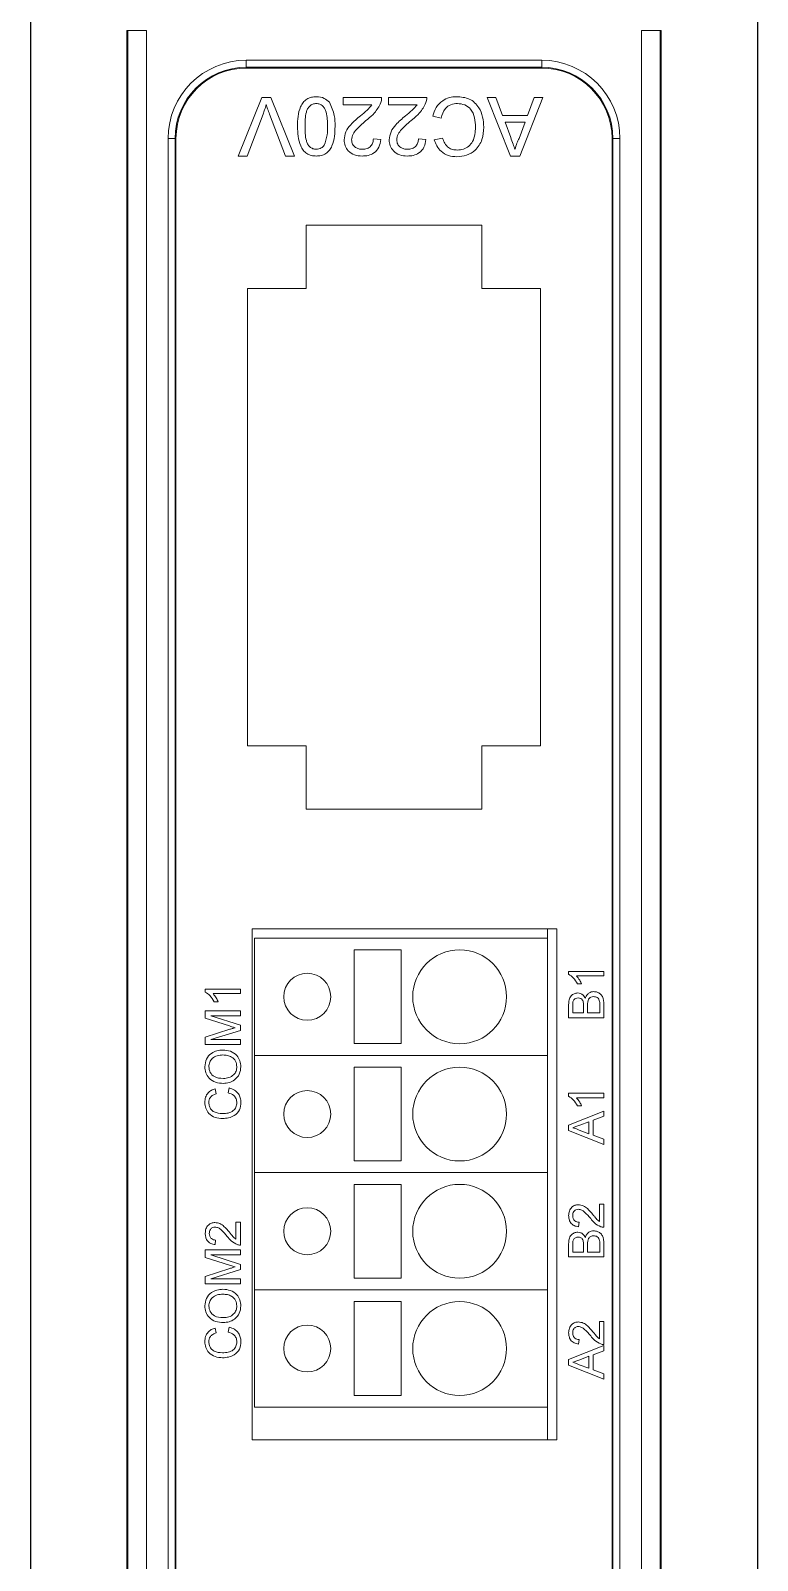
# Model space of a CAD drawing. Header units: millimetres. Extents: x 0 to 210250, y 0 to 148500.
# Drawn here: x 149559 to 151740, y 85344 to 89935 of the extents above; entities that cross this region are included whole.
import ezdxf

# ---------------------------------------------------------------- set-up
doc = ezdxf.new("R2010")
doc.units = ezdxf.units.MM
doc.header["$LTSCALE"] = 600
doc.layers.add('원격검침', color=3, linetype='CONTINUOUS')

msp = doc.modelspace()

# ---------------------------------------------------------------- linework, layer by layer
at = {"layer": '원격검침', "color": 2}
for p, q in [((149558.5, 90392.7, 0), (149558.5, 80455.5, 0)), ((151740.2, 90392.7, 0), (151740.2, 80455.5, 0))]:
    msp.add_line(p, q, dxfattribs=at)
at = {"layer": '원격검침', "color": 2, "linetype": 'Continuous', "lineweight": 15}
for p, q in [((149847, 89935.2, 0), (149847, 80913, 0)), ((149850.4, 89935.2, 0), (149847, 89935.2, 0)), ((149850.4, 80913, 0), (149850.4, 89935.2, 0)), ((149906.7, 89935.2, 0), (149850.4, 89935.2, 0)), ((149906.7, 89935.2, 0), (149906.7, 80913, 0)), ((151392, 80913, 0), (151392, 89935.2, 0)), ((151392, 89935.2, 0), (151448.3, 89935.2, 0)), ((151448.3, 89935.2, 0), (151448.3, 80913, 0)), ((151451.6, 89935.2, 0), (151448.3, 89935.2, 0)), ((151451.6, 80913, 0), (151451.6, 89935.2, 0)), ((150206, 89846.3, 0), (151092.7, 89846.3, 0)), ((150206, 89825.2, 0), (150206, 89846.3, 0)), ((151092.7, 89846.3, 0), (151092.7, 89825.2, 0)), ((151092.7, 89825.2, 0), (150206, 89825.2, 0)), ((150206, 89825.2, 0), (150206, 89822.6, 0)), ((151092.7, 89822.6, 0), (150206, 89822.6, 0)), ((151092.7, 89822.6, 0), (151092.7, 89825.2, 0)), ((150181.6, 89558.7, 0), (150252.6, 89734.6, 0)), ((150252.6, 89734.6, 0), (150279.5, 89734.6, 0)), ((150279.5, 89734.6, 0), (150350.4, 89558.7, 0)), ((150497.2, 89734.6, 0), (150612.3, 89734.6, 0)), ((150497.2, 89712.1, 0), (150497.2, 89734.6, 0)), ((150583.3, 89712.1, 0), (150497.2, 89712.1, 0)), ((150632.6, 89712.1, 0), (150632.6, 89734.6, 0)), ((150632.6, 89734.6, 0), (150747.6, 89734.6, 0)), ((150718.6, 89712.1, 0), (150632.6, 89712.1, 0)), ((150998.6, 89558.7, 0), (150928.8, 89734.6, 0)), ((150928.8, 89734.6, 0), (150955.1, 89734.6, 0)), ((150955.1, 89734.6, 0), (150975.1, 89680.5, 0)), ((151096.5, 89734.6, 0), (151026.6, 89558.7, 0)), ((151050.1, 89680.5, 0), (151070.2, 89734.6, 0)), ((151070.2, 89734.6, 0), (151096.5, 89734.6, 0)), ((150256.5, 89684.8, 0), (150208.5, 89558.7, 0)), ((150323.5, 89558.7, 0), (150275.7, 89684.8, 0)), ((150790.5, 89672.5, 0), (150765.6, 89678.3, 0)), ((150975.1, 89680.5, 0), (151050.1, 89680.5, 0)), ((150982.6, 89660.2, 0), (150999.7, 89614, 0)), ((151042.7, 89660.2, 0), (150982.6, 89660.2, 0)), ((151024.7, 89611.5, 0), (151042.7, 89660.2, 0)), ((149971.1, 81236.7, 0), (149971.1, 89611.5, 0)), ((149992.3, 89611.5, 0), (149971.1, 89611.5, 0)), ((149992.3, 89611.5, 0), (149992.3, 81236.7, 0)), ((149994.8, 89611.5, 0), (149992.3, 89611.5, 0)), ((149994.8, 89611.5, 0), (149994.8, 81236.7, 0)), ((150587.4, 89610.6, 0), (150610, 89608.3, 0)), ((150722.8, 89610.6, 0), (150745.3, 89608.3, 0)), ((150770.2, 89607.6, 0), (150795, 89612.9, 0)), ((151306.4, 89611.5, 0), (151303.8, 89611.5, 0)), ((151303.8, 81236.7, 0), (151303.8, 89611.5, 0)), ((151327.5, 89611.5, 0), (151306.4, 89611.5, 0)), ((151306.4, 81236.7, 0), (151306.4, 89611.5, 0)), ((151327.5, 89611.5, 0), (151327.5, 81236.7, 0)), ((150208.5, 89558.7, 0), (150181.6, 89558.7, 0)), ((150350.4, 89558.7, 0), (150323.5, 89558.7, 0)), ((151026.6, 89558.7, 0), (150998.6, 89558.7, 0)), ((150913.3, 89351.1, 0), (150385.4, 89351.1, 0)), ((150385.4, 89351.1, 0), (150385.4, 89161.1, 0)), ((150913.3, 89161.1, 0), (150913.3, 89351.1, 0)), ((150385.4, 89161.1, 0), (150209.5, 89161.1, 0)), ((150209.5, 89161.1, 0), (150209.5, 87788.7, 0)), ((151089.2, 89161.1, 0), (150913.3, 89161.1, 0)), ((151089.2, 87788.7, 0), (151089.2, 89161.1, 0)), ((150209.5, 87788.7, 0), (150385.4, 87788.7, 0)), ((150385.4, 87788.7, 0), (150385.4, 87598.7, 0)), ((150913.3, 87598.7, 0), (150913.3, 87788.7, 0)), ((150913.3, 87788.7, 0), (151089.2, 87788.7, 0)), ((150385.4, 87598.7, 0), (150913.3, 87598.7, 0)), ((151138.5, 87239.8, 0), (150223.6, 87239.8, 0)), ((150223.6, 87239.8, 0), (150223.6, 85705.6, 0)), ((151110.3, 87211.7, 0), (151110.3, 87239.8, 0)), ((151138.5, 85705.6, 0), (151138.5, 87239.8, 0)), ((151110.3, 87211.7, 0), (150230.6, 87211.7, 0)), ((150230.6, 87211.7, 0), (150230.6, 86859.8, 0)), ((151110.3, 86859.8, 0), (151110.3, 87211.7, 0)), ((150529.7, 86895, 0), (150529.7, 87176.5, 0)), ((150670.5, 87176.5, 0), (150529.7, 87176.5, 0)), ((150670.5, 86895, 0), (150670.5, 87176.5, 0)), ((151173.6, 87103.3, 0), (151173.6, 87112, 0)), ((151173.6, 87112, 0), (151279.2, 87112, 0)), ((151279.2, 87098.5, 0), (151196.9, 87098.5, 0)), ((151279.2, 87112, 0), (151279.2, 87098.5, 0)), ((150082.8, 87058.6, 0), (150188.4, 87058.6, 0)), ((150082.8, 87049.9, 0), (150082.8, 87058.6, 0)), ((150188.4, 87045.1, 0), (150106.1, 87045.1, 0)), ((150188.4, 87058.6, 0), (150188.4, 87045.1, 0)), ((151212.5, 87074.2, 0), (151200, 87074.2, 0)), ((150121.7, 87020.7, 0), (150109.2, 87020.7, 0)), ((151173.6, 86972.6, 0), (151173.6, 87012.2, 0)), ((151185.8, 87007.6, 0), (151185.8, 86987.5, 0)), ((151218.3, 86987.5, 0), (151218.3, 87009.3, 0)), ((151230.5, 87010.8, 0), (151230.5, 86987.5, 0)), ((151267, 86987.5, 0), (151267, 87012.5, 0)), ((151279.2, 87012.3, 0), (151279.2, 86972.6, 0)), ((150082.8, 86993.6, 0), (150188.4, 86993.6, 0)), ((150082.8, 86971.4, 0), (150082.8, 86993.6, 0)), ((150155.6, 86948.1, 0), (150082.8, 86971.4, 0)), ((150188.4, 86978.7, 0), (150099.1, 86978.7, 0)), ((150099.1, 86978.7, 0), (150188.4, 86950.6, 0)), ((150188.4, 86993.6, 0), (150188.4, 86978.7, 0)), ((151279.2, 86972.6, 0), (151173.6, 86972.6, 0)), ((151185.8, 86987.5, 0), (151218.3, 86987.5, 0)), ((151230.5, 86987.5, 0), (151267, 86987.5, 0)), ((150082.8, 86914.5, 0), (150156.9, 86938.1, 0)), ((150082.8, 86892.1, 0), (150082.8, 86914.5, 0)), ((150188.4, 86935, 0), (150099.1, 86907, 0)), ((150099.1, 86907, 0), (150188.4, 86907, 0)), ((150188.4, 86950.6, 0), (150188.4, 86935, 0)), ((150188.4, 86907, 0), (150188.4, 86892.1, 0)), ((150188.4, 86892.1, 0), (150082.8, 86892.1, 0)), ((150529.7, 86895, 0), (150670.5, 86895, 0)), ((150230.6, 86859.8, 0), (151110.3, 86859.8, 0)), ((150230.6, 86859.8, 0), (150230.6, 86507.9, 0)), ((150529.7, 86543.1, 0), (150529.7, 86824.6, 0)), ((150670.5, 86824.6, 0), (150529.7, 86824.6, 0)), ((150670.5, 86543.1, 0), (150670.5, 86824.6, 0)), ((151110.3, 86507.9, 0), (151110.3, 86859.8, 0)), ((150112.1, 86759.5, 0), (150115.3, 86744.6, 0)), ((150151.1, 86747.3, 0), (150154.6, 86762.2, 0)), ((151173.6, 86737.4, 0), (151173.6, 86746.1, 0)), ((151173.6, 86746.1, 0), (151279.2, 86746.1, 0)), ((151279.2, 86732.6, 0), (151196.9, 86732.6, 0)), ((151279.2, 86746.1, 0), (151279.2, 86732.6, 0)), ((151173.6, 86650.9, 0), (151279.2, 86692.9, 0)), ((151212.5, 86708.2, 0), (151200, 86708.2, 0)), ((151279.2, 86692.9, 0), (151279.2, 86677.1, 0)), ((151173.6, 86634.2, 0), (151173.6, 86650.9, 0)), ((151279.2, 86592.2, 0), (151173.6, 86634.2, 0)), ((151205.3, 86635.3, 0), (151234.5, 86624.5, 0)), ((151234.5, 86660.6, 0), (151206.8, 86650.3, 0)), ((151234.5, 86624.5, 0), (151234.5, 86660.6, 0)), ((151279.2, 86677.1, 0), (151246.7, 86665.1, 0)), ((151246.7, 86665.1, 0), (151246.7, 86620.1, 0)), ((151246.7, 86620.1, 0), (151279.2, 86608, 0)), ((151279.2, 86608, 0), (151279.2, 86592.2, 0)), ((150529.7, 86543.1, 0), (150670.5, 86543.1, 0)), ((150230.6, 86507.9, 0), (151110.3, 86507.9, 0)), ((150230.6, 86507.9, 0), (150230.6, 86156, 0)), ((151110.3, 86156, 0), (151110.3, 86507.9, 0)), ((150529.7, 86191.2, 0), (150529.7, 86472.7, 0)), ((150670.5, 86472.7, 0), (150529.7, 86472.7, 0)), ((150670.5, 86191.2, 0), (150670.5, 86472.7, 0)), ((151265.7, 86413.2, 0), (151279.2, 86413.2, 0)), ((151265.7, 86361.5, 0), (151265.7, 86413.2, 0)), ((151279.2, 86413.2, 0), (151279.2, 86344.1, 0)), ((150174.8, 86308.1, 0), (150174.8, 86359.7, 0)), ((150174.8, 86359.7, 0), (150188.4, 86359.7, 0)), ((150188.4, 86359.7, 0), (150188.4, 86290.7, 0)), ((151204.8, 86359, 0), (151203.4, 86345.5, 0)), ((150082.8, 86253.6, 0), (150082.8, 86275.8, 0)), ((150082.8, 86275.8, 0), (150188.4, 86275.8, 0)), ((150113.9, 86305.6, 0), (150112.6, 86292, 0)), ((150188.4, 86275.8, 0), (150188.4, 86260.9, 0)), ((151173.6, 86254.8, 0), (151173.6, 86294.3, 0)), ((151185.8, 86289.8, 0), (151185.8, 86269.7, 0)), ((151185.8, 86269.7, 0), (151218.3, 86269.7, 0)), ((151218.3, 86269.7, 0), (151218.3, 86291.5, 0)), ((151230.5, 86293, 0), (151230.5, 86269.7, 0)), ((151230.5, 86269.7, 0), (151267, 86269.7, 0)), ((151267, 86269.7, 0), (151267, 86294.7, 0)), ((151279.2, 86294.4, 0), (151279.2, 86254.8, 0)), ((150155.6, 86230.2, 0), (150082.8, 86253.6, 0)), ((150082.8, 86196.7, 0), (150156.9, 86220.3, 0)), ((150099.1, 86260.9, 0), (150188.4, 86232.7, 0)), ((150188.4, 86260.9, 0), (150099.1, 86260.9, 0)), ((150188.4, 86232.7, 0), (150188.4, 86217.2, 0)), ((151279.2, 86254.8, 0), (151173.6, 86254.8, 0)), ((150082.8, 86174.3, 0), (150082.8, 86196.7, 0)), ((150188.4, 86174.3, 0), (150082.8, 86174.3, 0)), ((150188.4, 86217.2, 0), (150099.1, 86189.2, 0)), ((150099.1, 86189.2, 0), (150188.4, 86189.2, 0)), ((150188.4, 86189.2, 0), (150188.4, 86174.3, 0)), ((150529.7, 86191.2, 0), (150670.5, 86191.2, 0)), ((150230.6, 86156, 0), (151110.3, 86156, 0)), ((150230.6, 86156, 0), (150230.6, 85804.1, 0)), ((151110.3, 85804.1, 0), (151110.3, 86156, 0)), ((150529.7, 85839.3, 0), (150529.7, 86120.8, 0)), ((150670.5, 86120.8, 0), (150529.7, 86120.8, 0)), ((150670.5, 85839.3, 0), (150670.5, 86120.8, 0)), ((150112.1, 86041.6, 0), (150115.3, 86026.8, 0)), ((150151.1, 86029.5, 0), (150154.6, 86044.4, 0)), ((151265.7, 86061.3, 0), (151279.2, 86061.3, 0)), ((151265.7, 86009.6, 0), (151265.7, 86061.3, 0)), ((151279.2, 86061.3, 0), (151279.2, 85992.2, 0)), ((151173.6, 85947.2, 0), (151279.2, 85989.1, 0)), ((151204.8, 86007.1, 0), (151203.4, 85993.6, 0)), ((151279.2, 85989.1, 0), (151279.2, 85973.3, 0)), ((151173.6, 85930.4, 0), (151173.6, 85947.2, 0)), ((151234.5, 85956.8, 0), (151206.8, 85946.6, 0)), ((151234.5, 85920.8, 0), (151234.5, 85956.8, 0)), ((151279.2, 85973.3, 0), (151246.7, 85961.3, 0)), ((151246.7, 85961.3, 0), (151246.7, 85916.3, 0)), ((151279.2, 85888.5, 0), (151173.6, 85930.4, 0)), ((151205.3, 85931.6, 0), (151234.5, 85920.8, 0)), ((151246.7, 85916.3, 0), (151279.2, 85904.3, 0)), ((151279.2, 85904.3, 0), (151279.2, 85888.5, 0)), ((150529.7, 85839.3, 0), (150670.5, 85839.3, 0)), ((150230.6, 85804.1, 0), (151110.3, 85804.1, 0)), ((151110.3, 85705.6, 0), (151110.3, 85804.1, 0)), ((150223.6, 85705.6, 0), (151138.5, 85705.6, 0))]:
    msp.add_line(p, q, dxfattribs=at)
for centre, radius in [((150846.4, 87035.7, 0), 140.8), ((150388.9, 87035.7, 0), 70.4), ((150846.4, 86683.8, 0), 140.8), ((150388.9, 86683.8, 0), 70.4), ((150846.4, 86332, 0), 140.8), ((150388.9, 86332, 0), 70.4), ((150846.4, 85980.1, 0), 140.8), ((150388.9, 85980.1, 0), 70.4)]:
    msp.add_circle(centre, radius, dxfattribs=at)
for centre, radius, start, end in [((150206, 89611.5, 0), 234.8, 90, 180), ((151092.7, 89611.5, 0), 234.8, 0, 90), ((150206, 89611.5, 0), 213.7, 90, 180), ((150206, 89611.5, 0), 211.1, 90, 180), ((151092.7, 89611.5, 0), 213.7, 0, 90), ((151092.7, 89611.5, 0), 211.1, 0, 90)]:
    msp.add_arc(centre, radius, start, end, dxfattribs=at)
for points, knots in [([(150266, 89713.2, 0), (150264.4, 89707.9, 0), (150261.5, 89698.3, 0), (150258, 89688.9, 0), (150256.5, 89684.8, 0)], [0, 0, 0, 0, 0.559976, 1, 1, 1, 1]), ([(150275.7, 89684.8, 0), (150273.7, 89690.1, 0), (150270.2, 89699.4, 0), (150267.3, 89709, 0), (150266, 89713.2, 0)], [0, 0, 0, 0, 0.560007, 1, 1, 1, 1]), ([(150359.6, 89647.9, 0), (150359.9, 89657.8, 0), (150360.4, 89677.7, 0), (150366.1, 89702.3, 0), (150376.1, 89719.7, 0), (150387.1, 89730.1, 0), (150401.1, 89736, 0), (150411, 89736.6, 0), (150416, 89736.9, 0)], [0, 0, 0, 0, 0.2504923, 0.5003426, 0.6253851, 0.7501712, 0.8749721, 1, 1, 1, 1]), ([(150416, 89716.6, 0), (150412.4, 89716.2, 0), (150405.3, 89715.4, 0), (150396.3, 89709.1, 0), (150389.5, 89700.7, 0), (150382.6, 89680.1, 0), (150382.4, 89662.2, 0), (150382.2, 89647.8, 0)], [0, 0, 0, 0, 0.124656, 0.249421, 0.374388, 0.499592, 1, 1, 1, 1]), ([(150416, 89736.9, 0), (150424.5, 89736.2, 0), (150439.6, 89734.9, 0), (150450.5, 89724.5, 0), (150455.3, 89720, 0)], [0, 0, 0, 0, 0.559713, 1, 1, 1, 1]), ([(150449.8, 89647.8, 0), (150449.7, 89662.2, 0), (150449.4, 89680.1, 0), (150442.6, 89700.7, 0), (150435.7, 89709.1, 0), (150426.8, 89715.5, 0), (150419.6, 89716.2, 0), (150416, 89716.6, 0)], [0, 0, 0, 0, 0.500363, 0.62557, 0.750536, 0.875304, 1, 1, 1, 1]), ([(150455.3, 89720, 0), (150461.3, 89707.2, 0), (150472.1, 89684.2, 0), (150472.3, 89659, 0), (150472.4, 89647.9, 0)], [0, 0, 0, 0, 0.557975, 1, 1, 1, 1]), ([(150548.3, 89679.5, 0), (150555.4, 89685, 0), (150568, 89694.8, 0), (150578.6, 89706.8, 0), (150583.3, 89712.1, 0)], [0, 0, 0, 0, 0.5606084, 1, 1, 1, 1]), ([(150609.9, 89719, 0), (150604.3, 89708.1, 0), (150594.1, 89688.5, 0), (150576.9, 89674.9, 0), (150569.3, 89668.8, 0)], [0, 0, 0, 0, 0.558391, 1, 1, 1, 1]), ([(150612.3, 89734.6, 0), (150612.2, 89731.7, 0), (150612.1, 89726.3, 0), (150610.6, 89721.2, 0), (150609.9, 89719, 0)], [0, 0, 0, 0, 0.559967, 1, 1, 1, 1]), ([(150683.6, 89679.5, 0), (150690.7, 89685, 0), (150703.3, 89694.8, 0), (150714, 89706.8, 0), (150718.6, 89712.1, 0)], [0, 0, 0, 0, 0.5606084, 1, 1, 1, 1]), ([(150745.2, 89719, 0), (150739.6, 89708.1, 0), (150729.5, 89688.5, 0), (150712.3, 89674.9, 0), (150704.7, 89668.8, 0)], [0, 0, 0, 0, 0.55839, 1, 1, 1, 1]), ([(150747.6, 89734.6, 0), (150747.5, 89731.7, 0), (150747.4, 89726.3, 0), (150745.9, 89721.2, 0), (150745.2, 89719, 0)], [0, 0, 0, 0, 0.559966, 1, 1, 1, 1]), ([(150765.6, 89678.3, 0), (150768.6, 89687.3, 0), (150774.4, 89705.3, 0), (150793, 89725, 0), (150815.2, 89735.4, 0), (150830.1, 89736.4, 0), (150837.5, 89736.9, 0)], [0, 0, 0, 0, 0.280253, 0.559547, 0.779589, 1, 1, 1, 1]), ([(150839.8, 89716.6, 0), (150833, 89715.9, 0), (150819.5, 89714.6, 0), (150799, 89699.7, 0), (150793.7, 89682.8, 0), (150790.5, 89672.5, 0)], [0, 0, 0, 0, 0.28075, 0.560901, 1, 1, 1, 1]), ([(150837.5, 89736.9, 0), (150850.7, 89735.9, 0), (150876.9, 89734, 0), (150904.7, 89707.3, 0), (150916.9, 89675.9, 0), (150918.3, 89655.6, 0), (150919, 89645.4, 0)], [0, 0, 0, 0, 0.279955, 0.558087, 0.778911, 1, 1, 1, 1]), ([(150894.2, 89645.3, 0), (150893.7, 89654.7, 0), (150892.8, 89673.6, 0), (150882.5, 89698.8, 0), (150862.1, 89714, 0), (150847.2, 89715.7, 0), (150839.8, 89716.6, 0)], [0, 0, 0, 0, 0.281222, 0.560711, 0.780135, 1, 1, 1, 1]), ([(150499.5, 89607.3, 0), (150500.7, 89615.7, 0), (150503, 89632.5, 0), (150521.9, 89656.9, 0), (150538.3, 89670.9, 0), (150548.3, 89679.5, 0)], [0, 0, 0, 0, 0.278693, 0.558818, 1, 1, 1, 1]), ([(150569.3, 89668.8, 0), (150558.1, 89659.2, 0), (150542.4, 89645.8, 0), (150525.1, 89624.9, 0), (150523.1, 89613.3, 0), (150522, 89607.5, 0)], [0, 0, 0, 0, 0.561314, 0.781387, 1, 1, 1, 1]), ([(150634.8, 89607.3, 0), (150636, 89615.7, 0), (150638.4, 89632.5, 0), (150657.3, 89656.9, 0), (150673.6, 89670.9, 0), (150683.6, 89679.5, 0)], [0, 0, 0, 0, 0.278693, 0.558818, 1, 1, 1, 1]), ([(150704.7, 89668.8, 0), (150693.4, 89659.2, 0), (150677.8, 89645.8, 0), (150660.5, 89624.9, 0), (150658.4, 89613.3, 0), (150657.4, 89607.5, 0)], [0, 0, 0, 0, 0.561314, 0.781387, 1, 1, 1, 1]), ([(150416, 89558.7, 0), (150411, 89559, 0), (150401.1, 89559.7, 0), (150387.1, 89565.7, 0), (150375.9, 89575.9, 0), (150361.9, 89602.6, 0), (150360.6, 89627.8, 0), (150359.6, 89647.9, 0)], [0, 0, 0, 0, 0.125384, 0.250644, 0.375695, 0.501102, 1, 1, 1, 1]), ([(150382.2, 89647.8, 0), (150382.3, 89633.4, 0), (150382.5, 89615.4, 0), (150389.6, 89594.8, 0), (150396.4, 89586.3, 0), (150405.5, 89580, 0), (150412.7, 89579.3, 0), (150416.3, 89579, 0)], [0, 0, 0, 0, 0.50038, 0.62556, 0.750528, 0.875236, 1, 1, 1, 1]), ([(150472.4, 89647.9, 0), (150472.1, 89637.9, 0), (150471.6, 89618.1, 0), (150465.9, 89593.4, 0), (150456, 89576, 0), (150445, 89565.6, 0), (150431, 89559.6, 0), (150421, 89559, 0), (150416, 89558.7, 0)], [0, 0, 0, 0, 0.250504, 0.500389, 0.625435, 0.750202, 0.874977, 1, 1, 1, 1]), ([(150439.7, 89591.1, 0), (150443.3, 89601.3, 0), (150449.9, 89619.7, 0), (150449.9, 89639.2, 0), (150449.8, 89647.8, 0)], [0, 0, 0, 0, 0.558055, 1, 1, 1, 1]), ([(150919, 89645.4, 0), (150918.1, 89632.7, 0), (150916.2, 89607.4, 0), (150896.6, 89576.3, 0), (150867.8, 89559.2, 0), (150847.9, 89557.4, 0), (150838, 89556.5, 0)], [0, 0, 0, 0, 0.280502, 0.55955, 0.779612, 1, 1, 1, 1]), ([(150839.2, 89576.8, 0), (150845.4, 89577.2, 0), (150857.8, 89578, 0), (150874.4, 89587.5, 0), (150886.8, 89603.2, 0), (150892.9, 89623.5, 0), (150893.8, 89638, 0), (150894.2, 89645.3, 0)], [0, 0, 0, 0, 0.186709, 0.372923, 0.559273, 0.779439, 1, 1, 1, 1]), ([(150416.3, 89579, 0), (150418.8, 89579.2, 0), (150423.9, 89579.5, 0), (150432.5, 89583.2, 0), (150437, 89588.1, 0), (150439.7, 89591.1, 0)], [0, 0, 0, 0, 0.28045, 0.560681, 1, 1, 1, 1]), ([(150553.6, 89558.7, 0), (150545.9, 89559.2, 0), (150530.6, 89560.3, 0), (150512.3, 89572.5, 0), (150501.1, 89589.2, 0), (150500, 89601.3, 0), (150499.5, 89607.3, 0)], [0, 0, 0, 0, 0.280501, 0.559675, 0.779751, 1, 1, 1, 1]), ([(150522, 89607.5, 0), (150522.6, 89603, 0), (150523.8, 89594, 0), (150533, 89584.6, 0), (150543.5, 89579.6, 0), (150550.6, 89579.2, 0), (150554.1, 89579, 0)], [0, 0, 0, 0, 0.279082, 0.558605, 0.779054, 1, 1, 1, 1]), ([(150610, 89608.3, 0), (150608.7, 89600.5, 0), (150606.1, 89585, 0), (150591, 89567.7, 0), (150572.1, 89559.7, 0), (150559.8, 89559, 0), (150553.6, 89558.7, 0)], [0, 0, 0, 0, 0.280218, 0.558912, 0.779155, 1, 1, 1, 1]), ([(150554.1, 89579, 0), (150559, 89579.4, 0), (150568.7, 89580.1, 0), (150580.4, 89588, 0), (150586.6, 89599.1, 0), (150587.2, 89606.8, 0), (150587.4, 89610.6, 0)], [0, 0, 0, 0, 0.28035, 0.559495, 0.77941, 1, 1, 1, 1]), ([(150688.9, 89558.7, 0), (150681.3, 89559.2, 0), (150666, 89560.3, 0), (150647.6, 89572.5, 0), (150636.5, 89589.2, 0), (150635.4, 89601.3, 0), (150634.8, 89607.3, 0)], [0, 0, 0, 0, 0.280501, 0.559675, 0.779751, 1, 1, 1, 1]), ([(150657.4, 89607.5, 0), (150658, 89603, 0), (150659.2, 89594, 0), (150668.3, 89584.6, 0), (150678.8, 89579.6, 0), (150685.9, 89579.2, 0), (150689.4, 89579, 0)], [0, 0, 0, 0, 0.279082, 0.558605, 0.779054, 1, 1, 1, 1]), ([(150745.3, 89608.3, 0), (150744, 89600.5, 0), (150741.4, 89585, 0), (150726.3, 89567.7, 0), (150707.4, 89559.7, 0), (150695.1, 89559, 0), (150688.9, 89558.7, 0)], [0, 0, 0, 0, 0.280218, 0.558912, 0.779155, 1, 1, 1, 1]), ([(150689.4, 89579, 0), (150694.3, 89579.4, 0), (150704, 89580.1, 0), (150715.7, 89588, 0), (150721.9, 89599.1, 0), (150722.5, 89606.8, 0), (150722.8, 89610.6, 0)], [0, 0, 0, 0, 0.28035, 0.559495, 0.77941, 1, 1, 1, 1]), ([(150838, 89556.5, 0), (150829.3, 89557.1, 0), (150812.1, 89558.4, 0), (150791, 89571.1, 0), (150776.8, 89588.4, 0), (150772.4, 89601.2, 0), (150770.2, 89607.6, 0)], [0, 0, 0, 0, 0.280057, 0.559397, 0.779555, 1, 1, 1, 1]), ([(150795, 89612.9, 0), (150796.9, 89607.4, 0), (150800.8, 89596.5, 0), (150811.7, 89584, 0), (150825.5, 89577.6, 0), (150834.6, 89577, 0), (150839.2, 89576.8, 0)], [0, 0, 0, 0, 0.2805683, 0.5596975, 0.7796341, 1, 1, 1, 1]), ([(150999.7, 89614, 0), (151002.1, 89607.4, 0), (151006.4, 89595.8, 0), (151010.7, 89584.1, 0), (151012.6, 89579, 0)], [0, 0, 0, 0, 0.560004, 1, 1, 1, 1]), ([(151012.6, 89579, 0), (151014.3, 89585.3, 0), (151017.3, 89596.5, 0), (151022.4, 89606.9, 0), (151024.7, 89611.5, 0)], [0, 0, 0, 0, 0.55992, 1, 1, 1, 1]), ([(151200, 87074.2, 0), (151196.3, 87080.7, 0), (151189.7, 87092.5, 0), (151178.5, 87100, 0), (151173.6, 87103.3, 0)], [0, 0, 0, 0, 0.560437, 1, 1, 1, 1]), ([(151196.9, 87098.5, 0), (151200.4, 87094.3, 0), (151206.7, 87086.9, 0), (151210.7, 87078, 0), (151212.5, 87074.2, 0)], [0, 0, 0, 0, 0.559702, 1, 1, 1, 1]), ([(150109.2, 87020.7, 0), (150105.5, 87027.3, 0), (150098.8, 87039, 0), (150087.7, 87046.6, 0), (150082.8, 87049.9, 0)], [0, 0, 0, 0, 0.560438, 1, 1, 1, 1]), ([(150106.1, 87045.1, 0), (150109.6, 87040.9, 0), (150115.8, 87033.4, 0), (150119.9, 87024.6, 0), (150121.7, 87020.7, 0)], [0, 0, 0, 0, 0.559686, 1, 1, 1, 1]), ([(151173.6, 87012.2, 0), (151173.8, 87016.9, 0), (151174.1, 87026.2, 0), (151179.9, 87038.4, 0), (151190, 87045.6, 0), (151197.4, 87046.6, 0), (151201, 87047.1, 0)], [0, 0, 0, 0, 0.281193, 0.560024, 0.780067, 1, 1, 1, 1]), ([(151201, 87047.1, 0), (151203.7, 87046.8, 0), (151209.2, 87046.2, 0), (151217.9, 87041.1, 0), (151221.5, 87035, 0), (151223.7, 87031.2, 0)], [0, 0, 0, 0, 0.28031, 0.560784, 1, 1, 1, 1]), ([(151223.7, 87031.2, 0), (151224.8, 87034.3, 0), (151227.1, 87040.4, 0), (151233.7, 87047, 0), (151241.3, 87050.6, 0), (151246.4, 87051, 0), (151249, 87051.1, 0)], [0, 0, 0, 0, 0.280204, 0.559643, 0.779724, 1, 1, 1, 1]), ([(151249, 87051.1, 0), (151252.4, 87050.8, 0), (151259.4, 87050.1, 0), (151268.8, 87045, 0), (151278.4, 87032.7, 0), (151278.9, 87020.7, 0), (151279.2, 87012.3, 0)], [0, 0, 0, 0, 0.1871443, 0.3743193, 0.5607894, 1, 1, 1, 1]), ([(151202.3, 87032.2, 0), (151199.4, 87031.9, 0), (151195.1, 87031.4, 0), (151190.3, 87028.2, 0), (151185.3, 87021, 0), (151185.6, 87013.6, 0), (151185.8, 87007.6, 0)], [0, 0, 0, 0, 0.249603, 0.375026, 0.500273, 1, 1, 1, 1]), ([(151217.1, 87022, 0), (151216.4, 87023.7, 0), (151215, 87027, 0), (151209.9, 87031.5, 0), (151205.2, 87031.9, 0), (151202.3, 87032.2, 0)], [0, 0, 0, 0, 0.280907, 0.561011, 1, 1, 1, 1]), ([(151218.3, 87009.3, 0), (151218.3, 87011.7, 0), (151218.3, 87016, 0), (151217.4, 87020.1, 0), (151217.1, 87022, 0)], [0, 0, 0, 0, 0.5603787, 1, 1, 1, 1]), ([(151248.8, 87036.3, 0), (151245.7, 87035.9, 0), (151241.2, 87035.4, 0), (151236.2, 87032, 0), (151230.6, 87024.8, 0), (151230.5, 87017, 0), (151230.5, 87010.8, 0)], [0, 0, 0, 0, 0.249858, 0.375507, 0.501168, 1, 1, 1, 1]), ([(151266.5, 87021.5, 0), (151266, 87023.9, 0), (151264.8, 87028.5, 0), (151260, 87033.4, 0), (151254.3, 87035.9, 0), (151250.6, 87036.1, 0), (151248.8, 87036.3, 0)], [0, 0, 0, 0, 0.2803106, 0.5590749, 0.7793939, 1, 1, 1, 1]), ([(151267, 87012.5, 0), (151267, 87014.2, 0), (151267, 87017.2, 0), (151266.7, 87020.2, 0), (151266.5, 87021.5, 0)], [0, 0, 0, 0, 0.560087, 1, 1, 1, 1]), ([(150172.4, 86942.9, 0), (150169.3, 86943.8, 0), (150163.7, 86945.5, 0), (150158.1, 86947.3, 0), (150155.6, 86948.1, 0)], [0, 0, 0, 0, 0.56, 1, 1, 1, 1]), ([(150156.9, 86938.1, 0), (150159.8, 86939, 0), (150164.9, 86940.6, 0), (150170.1, 86942.2, 0), (150172.4, 86942.9, 0)], [0, 0, 0, 0, 0.560007, 1, 1, 1, 1]), ([(150081.5, 86825.9, 0), (150082.4, 86833.6, 0), (150084.2, 86849.2, 0), (150099.1, 86866.3, 0), (150117.5, 86874.7, 0), (150129.7, 86875.5, 0), (150135.8, 86875.9, 0)], [0, 0, 0, 0, 0.279616, 0.558573, 0.779079, 1, 1, 1, 1]), ([(150135.7, 86861, 0), (150129.9, 86860.6, 0), (150118.4, 86859.9, 0), (150103.9, 86852, 0), (150095, 86839.5, 0), (150094.1, 86830.5, 0), (150093.6, 86826, 0)], [0, 0, 0, 0, 0.280786, 0.560096, 0.779952, 1, 1, 1, 1]), ([(150177.5, 86825.7, 0), (150176.8, 86831.5, 0), (150175.3, 86843.1, 0), (150163.3, 86855.1, 0), (150149.3, 86860.4, 0), (150140.2, 86860.8, 0), (150135.7, 86861, 0)], [0, 0, 0, 0, 0.279098, 0.558173, 0.778811, 1, 1, 1, 1]), ([(150135.8, 86875.9, 0), (150143.5, 86875.2, 0), (150158.9, 86873.9, 0), (150177.7, 86861.6, 0), (150187.9, 86844, 0), (150189.1, 86831.9, 0), (150189.7, 86825.8, 0)], [0, 0, 0, 0, 0.280356, 0.559506, 0.779635, 1, 1, 1, 1]), ([(150137, 86775.7, 0), (150129.1, 86776.2, 0), (150113.3, 86777.3, 0), (150094.1, 86789.6, 0), (150083, 86807.2, 0), (150082, 86819.6, 0), (150081.5, 86825.9, 0)], [0, 0, 0, 0, 0.2805818, 0.5596097, 0.7795813, 1, 1, 1, 1]), ([(150093.6, 86826, 0), (150094.4, 86820, 0), (150096, 86808.2, 0), (150112, 86791.9, 0), (150127.6, 86791.1, 0), (150137.2, 86790.6, 0)], [0, 0, 0, 0, 0.2801589, 0.5596742, 1, 1, 1, 1]), ([(150189.7, 86825.8, 0), (150188.8, 86818.2, 0), (150187.1, 86802.9, 0), (150172.7, 86786.1, 0), (150154.9, 86777.3, 0), (150143, 86776.2, 0), (150137, 86775.7, 0)], [0, 0, 0, 0, 0.279581, 0.558771, 0.779299, 1, 1, 1, 1]), ([(150137.2, 86790.6, 0), (150142.8, 86791, 0), (150154.1, 86791.7, 0), (150167.8, 86800.2, 0), (150176.3, 86812.4, 0), (150177.1, 86821.3, 0), (150177.5, 86825.7, 0)], [0, 0, 0, 0, 0.280643, 0.559884, 0.779856, 1, 1, 1, 1]), ([(150081.5, 86718.8, 0), (150081.8, 86724, 0), (150082.6, 86734.3, 0), (150090.2, 86747, 0), (150100.6, 86755.5, 0), (150108.3, 86758.1, 0), (150112.1, 86759.5, 0)], [0, 0, 0, 0, 0.280065, 0.559377, 0.779558, 1, 1, 1, 1]), ([(150115.3, 86744.6, 0), (150112, 86743.4, 0), (150105.5, 86741.1, 0), (150098, 86734.6, 0), (150094.1, 86726.3, 0), (150093.8, 86720.8, 0), (150093.6, 86718.1, 0)], [0, 0, 0, 0, 0.280571, 0.559689, 0.779631, 1, 1, 1, 1]), ([(150177.5, 86717.7, 0), (150177.2, 86721.8, 0), (150176.4, 86729.9, 0), (150167.4, 86742.2, 0), (150157.3, 86745.4, 0), (150151.1, 86747.3, 0)], [0, 0, 0, 0, 0.280748, 0.560902, 1, 1, 1, 1]), ([(150154.6, 86762.2, 0), (150160, 86760.4, 0), (150170.8, 86757, 0), (150182.5, 86745.8, 0), (150188.9, 86732.4, 0), (150189.4, 86723.5, 0), (150189.7, 86719.1, 0)], [0, 0, 0, 0, 0.280262, 0.559549, 0.779587, 1, 1, 1, 1]), ([(151200, 86708.2, 0), (151196.3, 86714.8, 0), (151189.7, 86726.5, 0), (151178.5, 86734.1, 0), (151173.6, 86737.4, 0)], [0, 0, 0, 0, 0.560437, 1, 1, 1, 1]), ([(151196.9, 86732.6, 0), (151200.4, 86728.4, 0), (151206.7, 86720.9, 0), (151210.7, 86712.1, 0), (151212.5, 86708.2, 0)], [0, 0, 0, 0, 0.559702, 1, 1, 1, 1]), ([(150134.8, 86670.2, 0), (150127.2, 86670.7, 0), (150112, 86671.9, 0), (150093.4, 86683.6, 0), (150083.1, 86700.9, 0), (150082, 86712.8, 0), (150081.5, 86718.8, 0)], [0, 0, 0, 0, 0.280512, 0.55956, 0.779617, 1, 1, 1, 1]), ([(150093.6, 86718.1, 0), (150093.9, 86714.4, 0), (150094.4, 86706.9, 0), (150100.1, 86696.9, 0), (150113.1, 86686.7, 0), (150125.8, 86685.7, 0), (150134.7, 86685.1, 0)], [0, 0, 0, 0, 0.187198, 0.373881, 0.560756, 1, 1, 1, 1]), ([(150134.7, 86685.1, 0), (150140.4, 86685.3, 0), (150151.7, 86685.9, 0), (150166.9, 86692.1, 0), (150176, 86704.3, 0), (150177, 86713.2, 0), (150177.5, 86717.7, 0)], [0, 0, 0, 0, 0.28122, 0.560715, 0.780139, 1, 1, 1, 1]), ([(150189.7, 86719.1, 0), (150189.1, 86711.2, 0), (150188, 86695.4, 0), (150172, 86678.7, 0), (150153.1, 86671.5, 0), (150140.9, 86670.6, 0), (150134.8, 86670.2, 0)], [0, 0, 0, 0, 0.279943, 0.558083, 0.77891, 1, 1, 1, 1]), ([(151206.8, 86650.3, 0), (151202.9, 86648.9, 0), (151195.9, 86646.3, 0), (151188.9, 86643.7, 0), (151185.8, 86642.6, 0)], [0, 0, 0, 0, 0.560002, 1, 1, 1, 1]), ([(151185.8, 86642.6, 0), (151189.6, 86641.6, 0), (151196.3, 86639.8, 0), (151202.6, 86636.7, 0), (151205.3, 86635.3, 0)], [0, 0, 0, 0, 0.559911, 1, 1, 1, 1]), ([(151173.6, 86379.3, 0), (151174, 86383.9, 0), (151174.6, 86393.1, 0), (151181.9, 86404.1, 0), (151192, 86410.8, 0), (151199.2, 86411.5, 0), (151202.8, 86411.8, 0)], [0, 0, 0, 0, 0.280513, 0.559696, 0.779763, 1, 1, 1, 1]), ([(151202.8, 86411.8, 0), (151207.8, 86411.1, 0), (151217.9, 86409.7, 0), (151232.5, 86398.3, 0), (151241, 86388.5, 0), (151246.1, 86382.5, 0)], [0, 0, 0, 0, 0.278709, 0.558817, 1, 1, 1, 1]), ([(150082.8, 86325.9, 0), (150083.1, 86330.5, 0), (150083.8, 86339.7, 0), (150091.1, 86350.7, 0), (150101.1, 86357.3, 0), (150108.3, 86358, 0), (150111.9, 86358.3, 0)], [0, 0, 0, 0, 0.280509, 0.559693, 0.77976, 1, 1, 1, 1]), ([(150111.9, 86358.3, 0), (150117, 86357.6, 0), (150127.1, 86356.2, 0), (150141.7, 86344.9, 0), (150150.1, 86335, 0), (150155.3, 86329.1, 0)], [0, 0, 0, 0, 0.278708, 0.558816, 1, 1, 1, 1]), ([(151203.4, 86345.5, 0), (151198.7, 86346.3, 0), (151189.4, 86347.8, 0), (151179, 86356.9, 0), (151174.3, 86368.2, 0), (151173.8, 86375.6, 0), (151173.6, 86379.3, 0)], [0, 0, 0, 0, 0.280241, 0.558888, 0.779142, 1, 1, 1, 1]), ([(151202.9, 86398.3, 0), (151200.2, 86397.9, 0), (151194.8, 86397.2, 0), (151189.1, 86391.7, 0), (151186.2, 86385.4, 0), (151186, 86381.1, 0), (151185.8, 86379, 0)], [0, 0, 0, 0, 0.2790671, 0.5585813, 0.7790615, 1, 1, 1, 1]), ([(151185.8, 86379, 0), (151186, 86376.1, 0), (151186.5, 86370.3, 0), (151191.2, 86363.2, 0), (151197.9, 86359.5, 0), (151202.5, 86359.2, 0), (151204.8, 86359, 0)], [0, 0, 0, 0, 0.280372, 0.559468, 0.779395, 1, 1, 1, 1]), ([(151239.7, 86369.9, 0), (151234, 86376.6, 0), (151225.9, 86386, 0), (151213.4, 86396.4, 0), (151206.4, 86397.6, 0), (151202.9, 86398.3, 0)], [0, 0, 0, 0, 0.561301, 0.781371, 1, 1, 1, 1]), ([(151269.8, 86345.5, 0), (151263.3, 86348.9, 0), (151251.5, 86355, 0), (151243.3, 86365.3, 0), (151239.7, 86369.9, 0)], [0, 0, 0, 0, 0.558402, 1, 1, 1, 1]), ([(151246.1, 86382.5, 0), (151248.2, 86380, 0), (151251.6, 86375.8, 0), (151256.4, 86370.1, 0), (151260.6, 86365.4, 0), (151264, 86362.8, 0), (151265.7, 86361.5, 0)], [0, 0, 0, 0, 0.340048, 0.560065, 0.780088, 1, 1, 1, 1]), ([(150112.6, 86292, 0), (150107.9, 86292.8, 0), (150098.6, 86294.4, 0), (150088.2, 86303.4, 0), (150083.4, 86314.8, 0), (150083, 86322.2, 0), (150082.8, 86325.9, 0)], [0, 0, 0, 0, 0.28024, 0.558884, 0.779138, 1, 1, 1, 1]), ([(150112.1, 86344.8, 0), (150109.4, 86344.4, 0), (150104, 86343.7, 0), (150098.3, 86338.3, 0), (150095.4, 86331.9, 0), (150095.1, 86327.7, 0), (150095, 86325.6, 0)], [0, 0, 0, 0, 0.279063, 0.558584, 0.779063, 1, 1, 1, 1]), ([(150095, 86325.6, 0), (150095.2, 86322.6, 0), (150095.7, 86316.8, 0), (150100.4, 86309.8, 0), (150107.1, 86306.1, 0), (150111.6, 86305.7, 0), (150113.9, 86305.6, 0)], [0, 0, 0, 0, 0.2803653, 0.5594616, 0.7793897, 1, 1, 1, 1]), ([(150148.9, 86316.4, 0), (150143.1, 86323.2, 0), (150135.1, 86332.6, 0), (150122.5, 86343, 0), (150115.6, 86344.2, 0), (150112.1, 86344.8, 0)], [0, 0, 0, 0, 0.561303, 0.781373, 1, 1, 1, 1]), ([(150179, 86292.1, 0), (150172.4, 86295.5, 0), (150160.7, 86301.5, 0), (150152.5, 86311.9, 0), (150148.9, 86316.4, 0)], [0, 0, 0, 0, 0.558407, 1, 1, 1, 1]), ([(150155.3, 86329.1, 0), (150157.3, 86326.5, 0), (150160.7, 86322.4, 0), (150165.6, 86316.7, 0), (150169.8, 86311.9, 0), (150173.2, 86309.3, 0), (150174.8, 86308.1, 0)], [0, 0, 0, 0, 0.3400404, 0.5600579, 0.7800893, 1, 1, 1, 1]), ([(151173.6, 86294.3, 0), (151173.8, 86299, 0), (151174.1, 86308.4, 0), (151179.9, 86320.6, 0), (151190, 86327.8, 0), (151197.4, 86328.8, 0), (151201, 86329.2, 0)], [0, 0, 0, 0, 0.281189, 0.560017, 0.780067, 1, 1, 1, 1]), ([(151202.3, 86314.4, 0), (151199.4, 86314.1, 0), (151195.1, 86313.6, 0), (151190.3, 86310.3, 0), (151185.3, 86303.2, 0), (151185.6, 86295.7, 0), (151185.8, 86289.8, 0)], [0, 0, 0, 0, 0.249601, 0.375029, 0.500281, 1, 1, 1, 1]), ([(151201, 86329.2, 0), (151203.7, 86328.9, 0), (151209.2, 86328.3, 0), (151217.9, 86323.3, 0), (151221.5, 86317.1, 0), (151223.7, 86313.4, 0)], [0, 0, 0, 0, 0.280308, 0.560785, 1, 1, 1, 1]), ([(151217.1, 86304.1, 0), (151216.4, 86305.8, 0), (151215, 86309.2, 0), (151209.9, 86313.6, 0), (151205.2, 86314.1, 0), (151202.3, 86314.4, 0)], [0, 0, 0, 0, 0.280896, 0.561012, 1, 1, 1, 1]), ([(151223.7, 86313.4, 0), (151224.8, 86316.5, 0), (151227.1, 86322.6, 0), (151233.7, 86329.1, 0), (151241.3, 86332.8, 0), (151246.4, 86333.1, 0), (151249, 86333.3, 0)], [0, 0, 0, 0, 0.280198, 0.559643, 0.779721, 1, 1, 1, 1]), ([(151248.8, 86318.4, 0), (151245.7, 86318.1, 0), (151241.2, 86317.6, 0), (151236.2, 86314.2, 0), (151230.6, 86307, 0), (151230.5, 86299.2, 0), (151230.5, 86293, 0)], [0, 0, 0, 0, 0.249857, 0.375514, 0.501162, 1, 1, 1, 1]), ([(151266.5, 86303.7, 0), (151266, 86306, 0), (151264.8, 86310.7, 0), (151260, 86315.6, 0), (151254.3, 86318.1, 0), (151250.6, 86318.3, 0), (151248.8, 86318.4, 0)], [0, 0, 0, 0, 0.280327, 0.559081, 0.779394, 1, 1, 1, 1]), ([(151249, 86333.3, 0), (151252.4, 86333, 0), (151259.4, 86332.3, 0), (151268.8, 86327.2, 0), (151278.4, 86314.9, 0), (151278.9, 86302.9, 0), (151279.2, 86294.4, 0)], [0, 0, 0, 0, 0.187145, 0.374319, 0.560785, 1, 1, 1, 1]), ([(151279.2, 86344.1, 0), (151277.4, 86344.2, 0), (151274.2, 86344.2, 0), (151271.2, 86345.1, 0), (151269.8, 86345.5, 0)], [0, 0, 0, 0, 0.559965, 1, 1, 1, 1]), ([(150188.4, 86290.7, 0), (150186.6, 86290.7, 0), (150183.4, 86290.8, 0), (150180.3, 86291.7, 0), (150179, 86292.1, 0)], [0, 0, 0, 0, 0.55997, 1, 1, 1, 1]), ([(151218.3, 86291.5, 0), (151218.3, 86293.8, 0), (151218.3, 86298.1, 0), (151217.4, 86302.3, 0), (151217.1, 86304.1, 0)], [0, 0, 0, 0, 0.5603967, 1, 1, 1, 1]), ([(151267, 86294.7, 0), (151267, 86296.4, 0), (151267, 86299.4, 0), (151266.7, 86302.4, 0), (151266.5, 86303.7, 0)], [0, 0, 0, 0, 0.560132, 1, 1, 1, 1]), ([(150172.4, 86225, 0), (150169.3, 86226, 0), (150163.7, 86227.7, 0), (150158.1, 86229.4, 0), (150155.6, 86230.2, 0)], [0, 0, 0, 0, 0.5599956, 1, 1, 1, 1]), ([(150156.9, 86220.3, 0), (150159.8, 86221.2, 0), (150164.9, 86222.8, 0), (150170.1, 86224.3, 0), (150172.4, 86225, 0)], [0, 0, 0, 0, 0.560007, 1, 1, 1, 1]), ([(150081.5, 86108, 0), (150082.4, 86115.8, 0), (150084.2, 86131.3, 0), (150099.1, 86148.4, 0), (150117.5, 86156.8, 0), (150129.7, 86157.6, 0), (150135.8, 86158, 0)], [0, 0, 0, 0, 0.279617, 0.558572, 0.779078, 1, 1, 1, 1]), ([(150135.7, 86143.2, 0), (150129.9, 86142.8, 0), (150118.4, 86142.1, 0), (150103.9, 86134.2, 0), (150095, 86121.7, 0), (150094.1, 86112.6, 0), (150093.6, 86108.1, 0)], [0, 0, 0, 0, 0.280785, 0.560094, 0.779952, 1, 1, 1, 1]), ([(150177.5, 86107.9, 0), (150176.8, 86113.7, 0), (150175.3, 86125.3, 0), (150163.3, 86137.3, 0), (150149.3, 86142.5, 0), (150140.2, 86142.9, 0), (150135.7, 86143.2, 0)], [0, 0, 0, 0, 0.279094, 0.558171, 0.778811, 1, 1, 1, 1]), ([(150135.8, 86158, 0), (150143.5, 86157.4, 0), (150158.9, 86156, 0), (150177.7, 86143.7, 0), (150187.9, 86126.1, 0), (150189.1, 86114, 0), (150189.7, 86108, 0)], [0, 0, 0, 0, 0.280356, 0.559508, 0.779638, 1, 1, 1, 1]), ([(150137, 86057.9, 0), (150129.1, 86058.4, 0), (150113.3, 86059.4, 0), (150094.1, 86071.8, 0), (150083, 86089.4, 0), (150082, 86101.8, 0), (150081.5, 86108, 0)], [0, 0, 0, 0, 0.28058, 0.559608, 0.779579, 1, 1, 1, 1]), ([(150093.6, 86108.1, 0), (150094.4, 86102.2, 0), (150096, 86090.3, 0), (150112, 86074.1, 0), (150127.6, 86073.3, 0), (150137.2, 86072.8, 0)], [0, 0, 0, 0, 0.2801589, 0.5596742, 1, 1, 1, 1]), ([(150189.7, 86108, 0), (150188.8, 86100.3, 0), (150187.1, 86085.1, 0), (150172.7, 86068.2, 0), (150154.9, 86059.4, 0), (150143, 86058.4, 0), (150137, 86057.9, 0)], [0, 0, 0, 0, 0.279587, 0.558773, 0.7793, 1, 1, 1, 1]), ([(150137.2, 86072.8, 0), (150142.8, 86073.1, 0), (150154.1, 86073.8, 0), (150167.8, 86082.4, 0), (150176.3, 86094.6, 0), (150177.1, 86103.5, 0), (150177.5, 86107.9, 0)], [0, 0, 0, 0, 0.280643, 0.559885, 0.779856, 1, 1, 1, 1]), ([(150081.5, 86001, 0), (150081.8, 86006.1, 0), (150082.6, 86016.5, 0), (150090.2, 86029.2, 0), (150100.6, 86037.6, 0), (150108.3, 86040.3, 0), (150112.1, 86041.6, 0)], [0, 0, 0, 0, 0.280061, 0.559379, 0.779555, 1, 1, 1, 1]), ([(150154.6, 86044.4, 0), (150160, 86042.6, 0), (150170.8, 86039.1, 0), (150182.5, 86028, 0), (150188.9, 86014.6, 0), (150189.4, 86005.7, 0), (150189.7, 86001.3, 0)], [0, 0, 0, 0, 0.2802635, 0.5595499, 0.7795876, 1, 1, 1, 1]), ([(151173.6, 86027.4, 0), (151174, 86032, 0), (151174.6, 86041.2, 0), (151181.9, 86052.3, 0), (151192, 86058.9, 0), (151199.2, 86059.6, 0), (151202.8, 86059.9, 0)], [0, 0, 0, 0, 0.280513, 0.559696, 0.779764, 1, 1, 1, 1]), ([(151202.9, 86046.4, 0), (151200.2, 86046, 0), (151194.8, 86045.3, 0), (151189.1, 86039.9, 0), (151186.2, 86033.5, 0), (151186, 86029.3, 0), (151185.8, 86027.1, 0)], [0, 0, 0, 0, 0.279066, 0.55858, 0.779061, 1, 1, 1, 1]), ([(151202.8, 86059.9, 0), (151207.8, 86059.2, 0), (151217.9, 86057.8, 0), (151232.5, 86046.4, 0), (151241, 86036.6, 0), (151246.1, 86030.6, 0)], [0, 0, 0, 0, 0.27871, 0.558819, 1, 1, 1, 1]), ([(151239.7, 86018, 0), (151234, 86024.8, 0), (151225.9, 86034.1, 0), (151213.4, 86044.5, 0), (151206.4, 86045.8, 0), (151202.9, 86046.4, 0)], [0, 0, 0, 0, 0.5613033, 0.7813705, 1, 1, 1, 1]), ([(150134.8, 85952.3, 0), (150127.2, 85952.9, 0), (150112, 85954, 0), (150093.4, 85965.8, 0), (150083.1, 85983.1, 0), (150082, 85995, 0), (150081.5, 86001, 0)], [0, 0, 0, 0, 0.280511, 0.559559, 0.779618, 1, 1, 1, 1]), ([(150115.3, 86026.8, 0), (150112, 86025.6, 0), (150105.5, 86023.3, 0), (150098, 86016.7, 0), (150094.1, 86008.4, 0), (150093.8, 86003, 0), (150093.6, 86000.2, 0)], [0, 0, 0, 0, 0.280569, 0.559694, 0.779637, 1, 1, 1, 1]), ([(150093.6, 86000.2, 0), (150093.9, 85996.5, 0), (150094.4, 85989.1, 0), (150100.1, 85979.1, 0), (150113.1, 85968.8, 0), (150125.8, 85967.9, 0), (150134.7, 85967.2, 0)], [0, 0, 0, 0, 0.187202, 0.373884, 0.560758, 1, 1, 1, 1]), ([(150134.7, 85967.2, 0), (150140.4, 85967.5, 0), (150151.7, 85968.1, 0), (150166.9, 85974.2, 0), (150176, 85986.5, 0), (150177, 85995.4, 0), (150177.5, 85999.9, 0)], [0, 0, 0, 0, 0.281219, 0.560709, 0.780135, 1, 1, 1, 1]), ([(150189.7, 86001.3, 0), (150189.1, 85993.3, 0), (150188, 85977.6, 0), (150172, 85960.9, 0), (150153.1, 85953.6, 0), (150140.9, 85952.8, 0), (150134.8, 85952.3, 0)], [0, 0, 0, 0, 0.2799406, 0.5580815, 0.7789091, 1, 1, 1, 1]), ([(150177.5, 85999.9, 0), (150177.2, 86003.9, 0), (150176.4, 86012, 0), (150167.4, 86024.4, 0), (150157.3, 86027.5, 0), (150151.1, 86029.5, 0)], [0, 0, 0, 0, 0.280748, 0.560903, 1, 1, 1, 1]), ([(151203.4, 85993.6, 0), (151198.7, 85994.4, 0), (151189.4, 85995.9, 0), (151179, 86005, 0), (151174.3, 86016.3, 0), (151173.8, 86023.7, 0), (151173.6, 86027.4, 0)], [0, 0, 0, 0, 0.280239, 0.558888, 0.779142, 1, 1, 1, 1]), ([(151185.8, 86027.1, 0), (151186, 86024.2, 0), (151186.5, 86018.4, 0), (151191.2, 86011.4, 0), (151197.9, 86007.6, 0), (151202.5, 86007.3, 0), (151204.8, 86007.1, 0)], [0, 0, 0, 0, 0.280372, 0.559468, 0.779395, 1, 1, 1, 1]), ([(151269.8, 85993.7, 0), (151263.3, 85997.1, 0), (151251.5, 86003.1, 0), (151243.3, 86013.4, 0), (151239.7, 86018, 0)], [0, 0, 0, 0, 0.558402, 1, 1, 1, 1]), ([(151246.1, 86030.6, 0), (151248.2, 86028.1, 0), (151251.6, 86024, 0), (151256.4, 86018.3, 0), (151260.6, 86013.5, 0), (151264, 86010.9, 0), (151265.7, 86009.6, 0)], [0, 0, 0, 0, 0.340048, 0.560065, 0.780088, 1, 1, 1, 1]), ([(151279.2, 85992.2, 0), (151277.4, 85992.3, 0), (151274.2, 85992.4, 0), (151271.2, 85993.3, 0), (151269.8, 85993.7, 0)], [0, 0, 0, 0, 0.559966, 1, 1, 1, 1]), ([(151206.8, 85946.6, 0), (151202.9, 85945.1, 0), (151195.9, 85942.5, 0), (151188.9, 85939.9, 0), (151185.8, 85938.8, 0)], [0, 0, 0, 0, 0.560002, 1, 1, 1, 1]), ([(151185.8, 85938.8, 0), (151189.6, 85937.8, 0), (151196.3, 85936, 0), (151202.6, 85932.9, 0), (151205.3, 85931.6, 0)], [0, 0, 0, 0, 0.559908, 1, 1, 1, 1])]:
    msp.add_open_spline(points, degree=3, knots=knots, dxfattribs=at)

doc.saveas('drawing.dxf')
